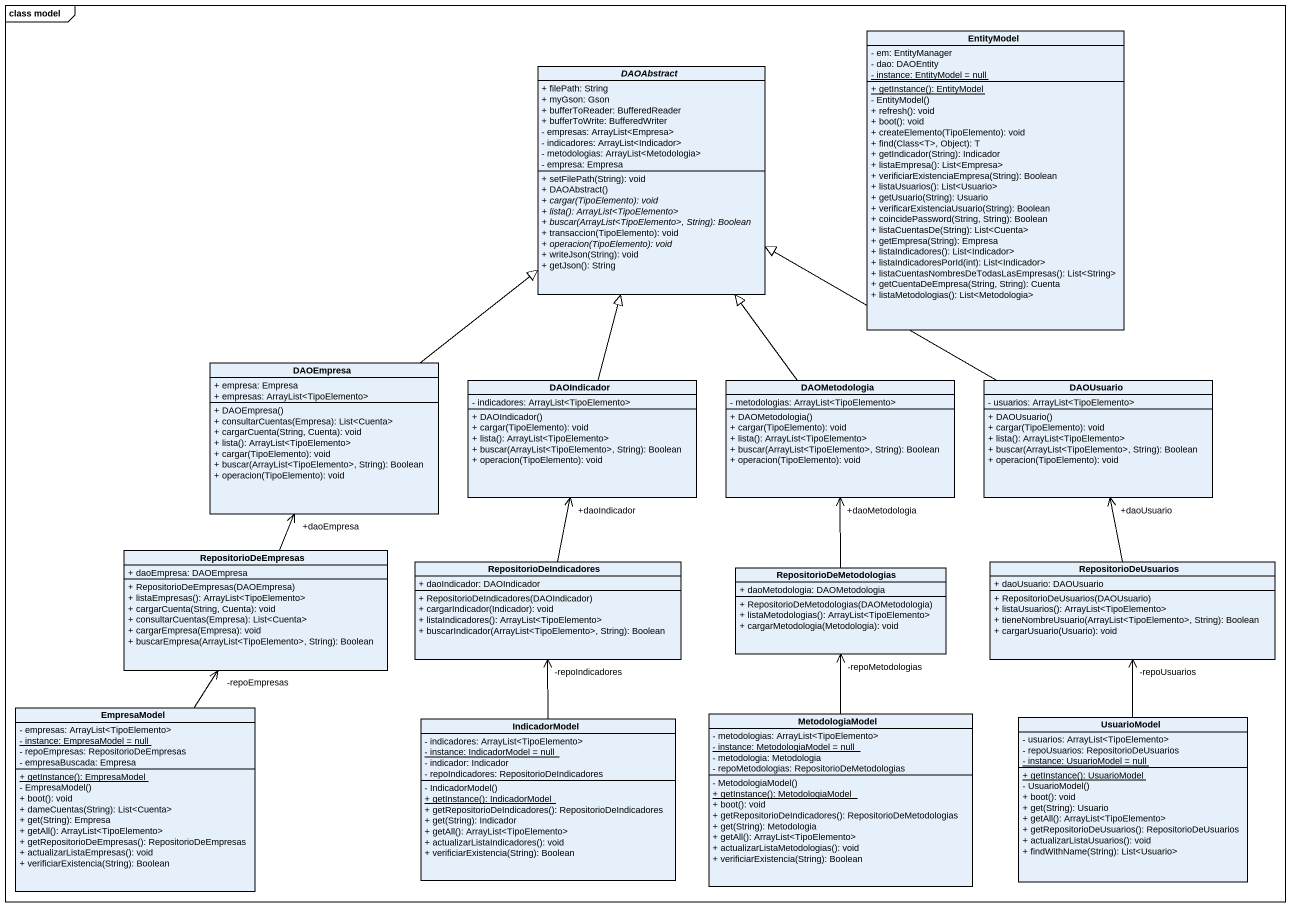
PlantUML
@startuml
mainframe class model
hide circle
hide empty members
skinparam classAttributeIconSize 0
abstract class DAOAbstract {
  + filePath: String
  + myGson: Gson
  + bufferToReader: BufferedReader
  + bufferToWrite: BufferedWriter
  - empresas: ArrayList<Empresa>
  - indicadores: ArrayList<Indicador>
  - metodologias: ArrayList<Metodologia>
  - empresa: Empresa
  + setFilePath(String): void
  + DAOAbstract()
  {abstract} + cargar(TipoElemento): void
  {abstract} + lista(): ArrayList<TipoElemento>
  {abstract} + buscar(ArrayList<TipoElemento>, String): Boolean
  + transaccion(TipoElemento): void
  {abstract} + operacion(TipoElemento): void
  + writeJson(String): void
  + getJson(): String
}
class EntityModel {
  - em: EntityManager
  - dao: DAOEntity
  {static} - instance: EntityModel = null
  {static} + getInstance(): EntityModel
  - EntityModel()
  + refresh(): void
  + boot(): void
  + createElemento(TipoElemento): void
  + find(Class<T>, Object): T
  + getIndicador(String): Indicador
  + listaEmpresa(): List<Empresa>
  + verificiarExistenciaEmpresa(String): Boolean
  + listaUsuarios(): List<Usuario>
  + getUsuario(String): Usuario
  + verificarExistenciaUsuario(String): Boolean
  + coincidePassword(String, String): Boolean
  + listaCuentasDe(String): List<Cuenta>
  + getEmpresa(String): Empresa
  + listaIndicadores(): List<Indicador>
  + listaIndicadoresPorId(int): List<Indicador>
  + listaCuentasNombresDeTodasLasEmpresas(): List<String>
  + getCuentaDeEmpresa(String, String): Cuenta
  + listaMetodologias(): List<Metodologia>
}
class DAOEmpresa {
  + empresa: Empresa
  + empresas: ArrayList<TipoElemento>
  + DAOEmpresa()
  + consultarCuentas(Empresa): List<Cuenta>
  + cargarCuenta(String, Cuenta): void
  + lista(): ArrayList<TipoElemento>
  + cargar(TipoElemento): void
  + buscar(ArrayList<TipoElemento>, String): Boolean
  + operacion(TipoElemento): void
}
class DAOIndicador {
  - indicadores: ArrayList<TipoElemento>
  + DAOIndicador()
  + cargar(TipoElemento): void
  + lista(): ArrayList<TipoElemento>
  + buscar(ArrayList<TipoElemento>, String): Boolean
  + operacion(TipoElemento): void
}
class DAOMetodologia {
  - metodologias: ArrayList<TipoElemento>
  + DAOMetodologia()
  + cargar(TipoElemento): void
  + lista(): ArrayList<TipoElemento>
  + buscar(ArrayList<TipoElemento>, String): Boolean
  + operacion(TipoElemento): void
}
class DAOUsuario {
  - usuarios: ArrayList<TipoElemento>
  + DAOUsuario()
  + cargar(TipoElemento): void
  + lista(): ArrayList<TipoElemento>
  + buscar(ArrayList<TipoElemento>, String): Boolean
  + operacion(TipoElemento): void
}
class RepositorioDeEmpresas {
  + daoEmpresa: DAOEmpresa
  + RepositorioDeEmpresas(DAOEmpresa)
  + listaEmpresas(): ArrayList<TipoElemento>
  + cargarCuenta(String, Cuenta): void
  + consultarCuentas(Empresa): List<Cuenta>
  + cargarEmpresa(Empresa): void
  + buscarEmpresa(ArrayList<TipoElemento>, String): Boolean
}
class RepositorioDeIndicadores {
  + daoIndicador: DAOIndicador
  + RepositorioDeIndicadores(DAOIndicador)
  + cargarIndicador(Indicador): void
  + listaIndicadores(): ArrayList<TipoElemento>
  + buscarIndicador(ArrayList<TipoElemento>, String): Boolean
}
class RepositorioDeMetodologias {
  + daoMetodologia: DAOMetodologia
  + RepositorioDeMetodologias(DAOMetodologia)
  + listaMetodologias(): ArrayList<TipoElemento>
  + cargarMetodologia(Metodologia): void
}
class RepositorioDeUsuarios {
  + daoUsuario: DAOUsuario
  + RepositorioDeUsuarios(DAOUsuario)
  + listaUsuarios(): ArrayList<TipoElemento>
  + tieneNombreUsuario(ArrayList<TipoElemento>, String): Boolean
  + cargarUsuario(Usuario): void
}
class EmpresaModel {
  - empresas: ArrayList<TipoElemento>
  {static} - instance: EmpresaModel = null
  - repoEmpresas: RepositorioDeEmpresas
  - empresaBuscada: Empresa
  {static} + getInstance(): EmpresaModel
  - EmpresaModel()
  + boot(): void
  + dameCuentas(String): List<Cuenta>
  + get(String): Empresa
  + getAll(): ArrayList<TipoElemento>
  + getRepositorioDeEmpresas(): RepositorioDeEmpresas
  + actualizarListaEmpresas(): void
  + verificiarExistencia(String): Boolean
}
class IndicadorModel {
  - indicadores: ArrayList<TipoElemento>
  {static} - instance: IndicadorModel = null
  - indicador: Indicador
  - repoIndicadores: RepositorioDeIndicadores
  - IndicadorModel()
  {static} + getInstance(): IndicadorModel
  + getRepositorioDeIndicadores(): RepositorioDeIndicadores
  + get(String): Indicador
  + getAll(): ArrayList<TipoElemento>
  + actualizarListaIndicadores(): void
  + verificiarExistencia(String): Boolean
}
class MetodologiaModel {
  - metodologias: ArrayList<TipoElemento>
  {static} - instance: MetodologiaModel = null
  - metodologia: Metodologia
  - repoMetodologias: RepositorioDeMetodologias
  - MetodologiaModel()
  {static} + getInstance(): MetodologiaModel
  + boot(): void
  + getRepositorioDeIndicadores(): RepositorioDeMetodologias
  + get(String): Metodologia
  + getAll(): ArrayList<TipoElemento>
  + actualizarListaMetodologias(): void
  + verificiarExistencia(String): Boolean
}
class UsuarioModel {
  - usuarios: ArrayList<TipoElemento>
  - repoUsuarios: RepositorioDeUsuarios
  {static} - instance: UsuarioModel = null
  {static} + getInstance(): UsuarioModel
  - UsuarioModel()
  + boot(): void
  + get(String): Usuario
  + getAll(): ArrayList<TipoElemento>
  + getRepositorioDeUsuarios(): RepositorioDeUsuarios
  + actualizarListaUsuarios(): void
  + findWithName(String): List<Usuario>
}
DAOEmpresa -up-|> DAOAbstract
DAOIndicador -up-|> DAOAbstract
DAOMetodologia -up-|> DAOAbstract
DAOUsuario -left-|> DAOAbstract
RepositorioDeEmpresas -up-> "+daoEmpresa" DAOEmpresa
RepositorioDeIndicadores -up-> "+daoIndicador" DAOIndicador
RepositorioDeMetodologias -up-> "+daoMetodologia" DAOMetodologia
RepositorioDeUsuarios -up-> "+daoUsuario" DAOUsuario
EmpresaModel -up-> "-repoEmpresas" RepositorioDeEmpresas
IndicadorModel -up-> "-repoIndicadores" RepositorioDeIndicadores
MetodologiaModel -up-> "-repoMetodologias" RepositorioDeMetodologias
UsuarioModel -up-> "-repoUsuarios" RepositorioDeUsuarios
@enduml
